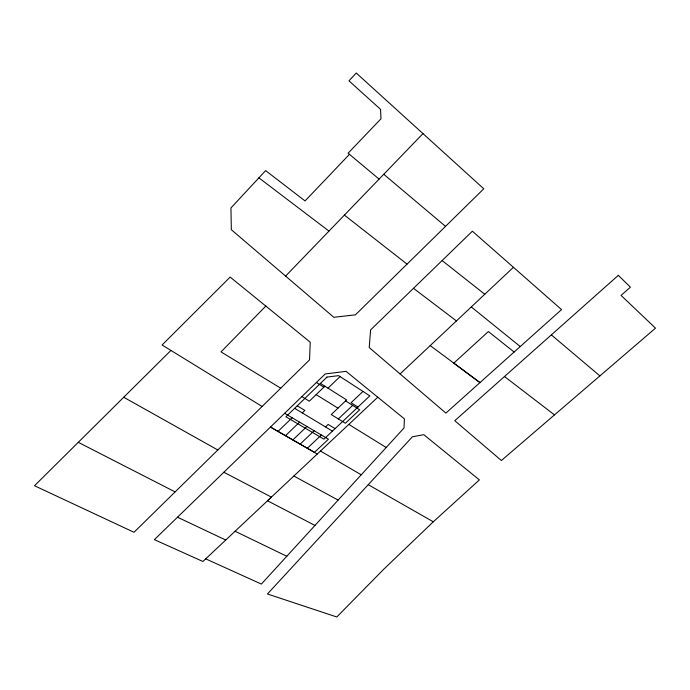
<?xml version="1.0" encoding="UTF-8"?>
<svg xmlns="http://www.w3.org/2000/svg" width="690" height="690" viewBox="0 0 690 690"><rect width="100%" height="100%" fill="white"/><g stroke="black" fill="none" stroke-linecap="round" stroke-linejoin="round"><path stroke-width="1.03" d="M349.476 154.327L305.058 200.937L265.633 170.603L230.952 207.949L231.322 229.692L333.788 317.279L355.419 314.847L483.776 188.793L356.238 73.019L348.968 80.851L380.535 109.322L380.984 118.792L348.114 153.197L379.103 179.124M285.6 276.095L422.979 133.601M265.822 306.075L221.007 351.9L280.735 388.185M170.93 350.434L34.5 485.743L134.007 532.283L309.551 359.878L310.233 342.206L230.158 277.078L162.09 345L262.114 406.47M278.018 431.388L292.155 417.761M324.887 386.193L309.336 401.183L301.866 396.612M302.272 412.93L304.877 410.412L297.252 405.824M328.009 388.168L340.049 376.576M285.479 435.675L299.581 422.151M292.862 439.901L306.921 426.48M300.15 444.084L314.174 430.767M325.499 426.938L328.138 424.436L335.099 428.619M362.992 391.428L351.055 402.727L357.946 407.083M307.361 448.224L321.342 435.011M338.341 418.942L352.685 405.375M433.303 521.795L383.812 569.172L336.789 616.981L267.435 593.986L412.404 436.787L423.781 434.666L479.369 479.895L433.303 521.795L368.244 484.673M400.079 373.937L513.438 267.297M205.706 558.857L202.92 561.488L154.37 539.649L325.223 373.937L346.052 371.358L404.409 418.89L404.012 427.998L261.381 584.076L205.706 558.857L271.403 497.119L223.879 472.245M377.784 397.19L267.513 500.768L314.968 525.435M520.251 346.544L445.895 413.094L369.219 347.562L370.599 329.915L472.374 231.21L561.539 309.594L520.251 346.544L471.287 306.947M177.503 517.215L225.734 540.046M235.092 531.248L286.807 556.261M78.272 442.325L175.122 491.91M293.837 476.031L338.126 500.095M123.717 397.259L217.807 449.984M317.236 454.055L270.471 427.058L314.493 452.312L328.44 439.194L284.642 413.319M320.445 451.027L361.241 474.806M294.656 408.333L332.442 431.121M348.795 424.393L386.202 447.491M316.158 394.62L337.971 408.161M320.445 383.39L346.63 399.933L331.217 414.578L345.38 423.246L359.688 409.791L345.604 400.907M316.417 382.51L323.843 387.194M430.224 345.587L479.964 382.605L453.787 363.138L488.399 331.528L514.11 352.038M413.5 288.317L456.435 320.936M258.888 177.856L328.975 231.098M504.493 376.524L554.467 414.871M344.396 215.108L407.057 264.132M442.126 260.553L484.777 294.268M383.761 174.294L445.533 226.372M551.353 334.883L599.877 375.886M326.957 377.094L285.919 416.786L323.921 439.159L369.84 395.862L338.6 375.636L326.957 377.094M618.318 275.353L454.788 420.702L501.38 460.515L655.5 328.155L621.06 295.406L630.418 287.169L618.318 275.353"/></g></svg>
